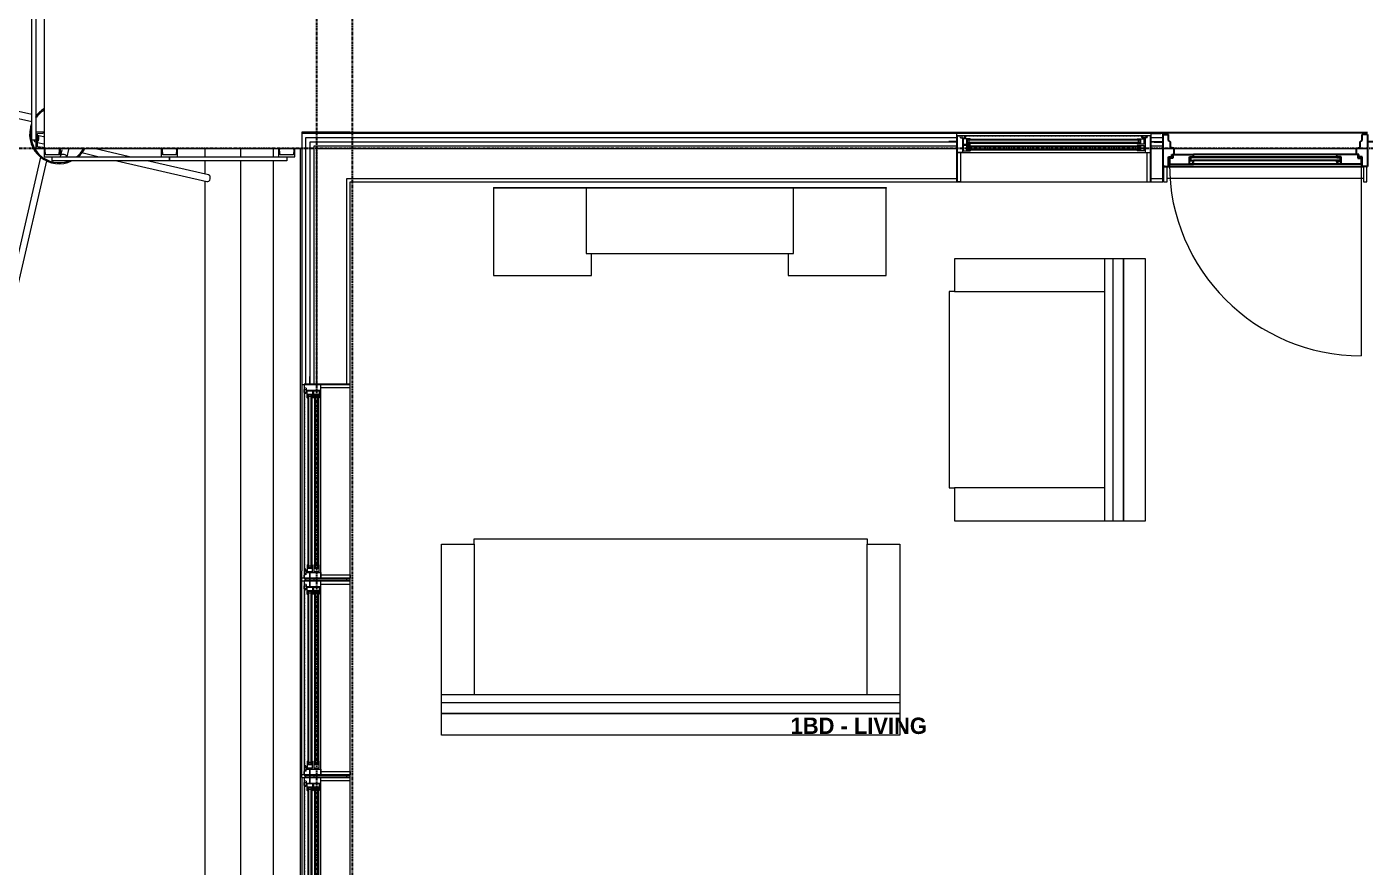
# Model space of a CAD drawing. Header units: inches. Extents: x -4093 to -1777, y 9773 to 12264.
# Drawn here: x -3882.5 to -3637.2, y 11955.5 to 12109.5 of the extents above; entities that cross this region are included whole.
import ezdxf

# ---------------------------------------------------------------- set-up
doc = ezdxf.new("R2010")
doc.units = ezdxf.units.IN
doc.header["$MEASUREMENT"] = 0
doc.linetypes.add('Dash', pattern=[0.25, 0.125, -0.125])
doc.linetypes.add('Grid Line 1_2_', pattern=[0.875, 0.5, -0.125, 0.125, -0.125])
for name, color, linetype, lineweight in [('0-1', 7, 'Continuous', 5), ('0-2', 7, 'Continuous', 9), ('A-AREA-IDEN', 2, 'Continuous', 9), ('A-DETL-GENF', 92, 'Continuous', 18), ('A-DETL-GENF-HDLN', 1, 'Dash', 9), ('A-DOOR-4', 31, 'Continuous', 9), ('A-DOOR-5', 31, 'Continuous', 30), ('A-DOOR-FRAM', 31, 'Continuous', 30), ('A-DOOR-FRAM-2', 31, 'Continuous', 9), ('A-DOOR-GLAZ', 31, 'Continuous', 9), ('A-FLOR-1', 7, 'Continuous', 9), ('A-FLOR-2', 192, 'Continuous', 9), ('A-GLAZ', 151, 'Continuous', 18), ('A-GLAZ-1', 151, 'Continuous', 9), ('A-GLAZ-2', 151, 'Continuous', 30), ('A-GLAZ-CURT', 52, 'Continuous', 9), ('A-GLAZ-CWMG', 51, 'Continuous', 9), ('A-WALL', 113, 'Continuous', 18), ('A-WALL-3', 113, 'Continuous', 9), ('I-FURN', 30, 'Continuous', 9), ('I-FURN-1', 7, 'Continuous', 9), ('S-FNDN-1', 7, 'Continuous', 9), ('S-FNDN-2', 32, 'Continuous', 9), ('S-GRID-1', 1, 'Grid Line 1_2_', 30)]:
    doc.layers.add(name, color=color, linetype=linetype, lineweight=lineweight)
doc.styles.add('Century Gothic_B', font='GOTHICB.TTF', dxfattribs={"height": 3})

# ---------------------------------------------------------------- blocks, each defined once
blk = doc.blocks.new('Entertainment_Center_14771 - Entertainment_Center_14771-3403083-BACKGROUND - 1ST FLOOR')
at = {"layer": 'I-FURN-1'}
for p, q in [((-18, 10), (-36, 10)), ((-36, 10), (-36, -6)), ((-34.85, 10.03), (-35.34, 10.03)), ((-35.34, 10.03), (-35.34, 10)), ((-34.85, 10), (-34.85, 10.03)), ((-18.66, 10.03), (-19.66, 10.03)), ((-19.66, 10.03), (-19.66, 10)), ((-18.66, 10), (-18.66, 10.03)), ((-18, 6), (-18, 10)), ((36, 10), (18, 10)), ((18, 10), (18, 6)), ((18.66, 10.03), (18.66, 10)), ((19.66, 10.03), (18.66, 10.03)), ((19.66, 10), (19.66, 10.03)), ((35.34, 10.03), (34.85, 10.03)), ((34.85, 10.03), (34.85, 10)), ((35.34, 10), (35.34, 10.03)), ((36, -6), (36, 10)), ((19, 6), (-19, 6)), ((-19, 6), (-19, -6)), ((19, -6), (19, 6)), ((-36, -6), (-19, -6)), ((-36, -6.13), (-36, -6)), ((-36, -6), (-19, -6)), ((-19, -6.13), (-36, -6.13)), ((-19, -6), (19, -6)), ((-19, -6.13), (-19, -6)), ((-19, -6), (19, -6)), ((19, -6.13), (-19, -6.13)), ((19, -6), (36, -6)), ((19, -6), (19, -6.13)), ((19, -6), (36, -6)), ((36, -6.13), (19, -6.13)), ((36, -6.13), (36, -6))]:
    blk.add_line(p, q, dxfattribs=at)
blk = doc.blocks.new('Couch-Both_Arms-Generic - 1-1372852-BACKGROUND - 1ST FLOOR')
at = {"layer": 'I-FURN'}
for p, q in [((-42, 17.5), (-36, 17.5)), ((-42, -10), (-42, 17.5)), ((-36, 18.5), (36, 18.5)), ((-36, 17.5), (-36, 18.5)), ((-36, 17.5), (-36, -10)), ((36, 18.5), (36, 17.5)), ((36, 17.5), (42, 17.5)), ((36, -10), (36, 17.5)), ((42, 17.5), (42, -10)), ((-42, -10), (42, -10)), ((-42, -13.5), (-42, -10)), ((-42, -11.5), (42, -11.5)), ((42, -10), (42, -13.5)), ((-42, -13.5), (42, -13.5)), ((42, -13.5), (-42, -13.5))]:
    blk.add_line(p, q, dxfattribs=at)
at = {"layer": 'I-FURN-1'}
for p, q in [((-42, -17.5), (-42, -13.5)), ((42, -13.5), (42, -17.5)), ((42, -17.5), (-42, -17.5))]:
    blk.add_line(p, q, dxfattribs=at)
blk = doc.blocks.new('Couch-Both_Arms-Generic - 2-1352635-BACKGROUND - 1ST FLOOR')
at = {"layer": 'I-FURN'}
for p, q in [((-24, 13.5), (24, 13.5)), ((24, 13.5), (-24, 13.5)), ((-24, 13.5), (-24, 10)), ((24, 10), (24, 13.5)), ((-24, 11.5), (24, 11.5)), ((-24, 10), (-24, -17.5)), ((-24, 10), (24, 10)), ((-18, -17.5), (-18, 10)), ((18, 10), (18, -17.5)), ((24, -17.5), (24, 10)), ((-24, -17.5), (-18, -17.5)), ((-18, -17.5), (-18, -18.5)), ((-18, -18.5), (18, -18.5)), ((18, -18.5), (18, -17.5)), ((18, -17.5), (24, -17.5))]:
    blk.add_line(p, q, dxfattribs=at)
at = {"layer": 'I-FURN-1'}
for p, q in [((24, 17.5), (-24, 17.5)), ((-24, 17.5), (-24, 13.5)), ((24, 13.5), (24, 17.5))]:
    blk.add_line(p, q, dxfattribs=at)
blk = doc.blocks.new('CTR - 1st Phase - Unit Layouts_rvt-1-BACKGROUND - 1ST FLOOR')
at = {"layer": 'A-FLOR-1'}
for p, q in [((-3674.15, 12081.69), (-3674.27, 12081.69)), ((-3637.52, 12081.69), (-3673.52, 12081.69))]:
    blk.add_line(p, q, dxfattribs=at)
at = {"layer": '0-2'}
for name, p, rotation in [('Entertainment_Center_14771 - Entertainment_Center_14771-3403083-BACKGROUND - 1ST FLOOR', (-3760.97, 12073.94), 180), ('Couch-Both_Arms-Generic - 2-1352635-BACKGROUND - 1ST FLOOR', (-3694.98, 12042.99), 269.9999999999638)]:
    blk.add_blockref(name, p, dxfattribs=dict(at, rotation=rotation))
blk.add_blockref('Couch-Both_Arms-Generic - 1-1372852-BACKGROUND - 1ST FLOOR', (-3764.48, 11997.16), dxfattribs=at)
blk = doc.blocks.new('316600 - Special Foundations - Diamond Pier - Generic - 316600 - Special Foundations - Diamond Pier - Generic-562664-BACKGROUND - 1ST FLOOR')
at = {"layer": 'S-FNDN-1'}
for p, q in [((-27.36, 7.46), (-5.02, 2.3)), ((-5.02, 3.58), (-27.08, 8.68)), ((-4.15, 3.38), (-4.27, 3.41)), ((-4.32, -1.42), (-4.27, -1.43)), ((-2.86, -0.48), (-3.95, -0.22)), ((-3.95, -1.51), (-2.8, -1.77)), ((-3.39, -4.19), (-8.68, -27.08)), ((-7.46, -27.36), (-2.26, -4.87)), ((0.47, -2.87), (0.23, -3.93)), ((1.47, -4.12), (1.77, -2.8)), ((4.15, -3.38), (7.35, -4.12)), ((12.9, -4.12), (6.41, -2.62)), ((10.59, -4.87), (27.08, -8.68)), ((27.36, -7.46), (16.14, -4.87))]:
    blk.add_line(p, q, dxfattribs=at)
for radius, start, end in [(5.41, 121.0498, 142.8996), (5.21, 122.4286, 145.7172), (5.41, 166.9807, 295.0926), (5.41, 159.65, 166.9807), (5.21, 166.9807, 289.2843), (5.21, 165.2342, 166.9807), (5.21, 307.0125, 329.7497), (5.41, 309.8268, 331.0098)]:
    blk.add_arc((0, 0), radius, start, end, dxfattribs=at)
for centre, major_axis, start_param, end_param in [((-27.22, 8.07), (0.141, 0.609), 1.570796, 3.141593), ((-27.22, 8.07), (0.141, 0.609), 0, 1.570796), ((-4.18, -0.81), (0.141, 0.609), 2.268792, 3.242164), ((-4.18, -0.81), (0.141, 0.609), 4.712389, 6.095596), ((-4.18, -0.81), (0.141, 0.609), 3.926991, 4.712389), ((0.81, -4.18), (-0.609, 0.141), 4.712389, 6.144531), ((0.81, -4.18), (-0.609, 0.141), 3.556477, 4.712389), ((27.22, -8.07), (0.141, 0.609), 3.141593, 4.712389), ((27.22, -8.07), (0.141, 0.609), 4.712389, 6.283185), ((-8.07, -27.22), (-0.609, 0.141), 0, 1.570796), ((-8.07, -27.22), (-0.609, 0.141), 1.570796, 3.141593)]:
    blk.add_ellipse(centre, major_axis=major_axis, ratio=0.764544, start_param=start_param, end_param=end_param, dxfattribs=at)
blk = doc.blocks.new('CTR - 1st Phase - Structure_rvt-1-BACKGROUND - 1ST FLOOR')
at = {"layer": 'S-GRID-1'}
for p, q in [((-3829.32, 9772.61), (-3829.32, 12247.5)), ((-3822.82, 9772.61), (-3822.82, 12247.5)), ((-1777.25, 12087.19), (-4076.95, 12087.19))]:
    blk.add_line(p, q, dxfattribs=at)
at = {"layer": '0-2'}
blk.add_blockref('316600 - Special Foundations - Diamond Pier - Generic - 316600 - Special Foundations - Diamond Pier - Generic-562664-BACKGROUND - 1ST FLOOR', (-3876.55, 12089.81), dxfattribs=at)
blk = doc.blocks.new('Window-Double_Hung-Marvin-Essential - 3-WIDE _TEMP ALL LOW_ ESDH3066-3454278-BACKGROUND - 1ST FLOOR')
at = {"layer": 'A-DETL-GENF'}
for p, q in [((-19.25, 2.98), (-19.25, 2.94)), ((-17.75, 2.98), (-19.25, 2.98)), ((-19.25, 2.94), (-17.9, 2.94)), ((-17.9, 2.94), (-17.9, 2.83)), ((-17.9, 2.83), (-17.75, 2.83)), ((-17.75, 4.03), (-17.16, 4.03)), ((-17.75, 4.03), (-17.75, 0.94)), ((-17.08, 3.62), (-17.16, 4.03)), ((-17.08, 3.62), (-16.19, 3.62)), ((-16.85, 4), (-16.85, 3.62)), ((-16.3, 4), (-16.85, 4)), ((-16.38, 3.52), (-16.72, 3.52)), ((-16.72, 3.52), (-16.72, 0.94)), ((-15.34, 3.44), (-16.56, 3.44)), ((-16.56, 2.5), (-16.56, 3.44)), ((-16.56, 2.5), (-15.34, 2.5)), ((-16.38, 3.62), (-16.38, 3.52)), ((-16.3, 3.76), (-16.3, 4)), ((-16.18, 3.76), (-16.3, 3.76)), ((-16.19, 3.72), (-16.1, 3.72)), ((-16.19, 3.62), (-16.19, 3.72)), ((-16.18, 3.97), (-16.1, 3.97)), ((-16.18, 3.97), (-16.18, 3.76)), ((-16.1, 3.72), (-16.1, 3.97)), ((-15.94, 2.62), (-15.94, 3.34)), ((-15.94, 3.34), (-15.28, 3.34)), ((-15.28, 2.62), (-15.94, 2.62)), ((15.84, 3.32), (-15.84, 3.32)), ((-15.84, 2.63), (-15.84, 3.32)), ((15.84, 3.2), (-15.84, 3.2)), ((15.84, 2.76), (-15.84, 2.76)), ((15.84, 2.63), (-15.84, 2.63)), ((-15.54, 2.76), (-15.54, 3.2)), ((-15.34, 3.44), (-15.28, 3.38)), ((-15.34, 2.5), (-15.28, 2.56)), ((-15.28, 3.34), (-15.28, 3.38)), ((-15.28, 2.56), (-15.28, 2.62)), ((15.34, 3.44), (15.28, 3.38)), ((15.28, 3.34), (15.28, 3.38)), ((15.94, 3.34), (15.28, 3.34)), ((15.28, 2.56), (15.28, 2.62)), ((15.28, 2.62), (15.94, 2.62)), ((15.34, 2.5), (15.28, 2.56)), ((15.34, 3.44), (16.56, 3.44)), ((16.56, 2.5), (15.34, 2.5)), ((15.54, 2.76), (15.54, 3.2)), ((15.84, 2.63), (15.84, 3.32)), ((15.94, 2.62), (15.94, 3.34)), ((16.18, 3.97), (16.1, 3.97)), ((16.1, 3.72), (16.1, 3.97)), ((16.19, 3.72), (16.1, 3.72)), ((16.18, 3.97), (16.18, 3.76)), ((16.18, 3.76), (16.3, 3.76)), ((16.19, 3.62), (16.19, 3.72)), ((17.08, 3.62), (16.19, 3.62)), ((16.3, 3.76), (16.3, 4)), ((16.3, 4), (16.85, 4)), ((16.38, 3.62), (16.38, 3.52)), ((16.38, 3.52), (16.72, 3.52)), ((16.56, 2.5), (16.56, 3.44)), ((16.72, 3.52), (16.72, 0.94)), ((16.85, 4), (16.85, 3.62)), ((17.08, 3.62), (17.16, 4.03)), ((17.75, 4.03), (17.16, 4.03)), ((17.75, 4.03), (17.75, 0.94)), ((17.75, 2.98), (19.25, 2.98)), ((17.9, 2.83), (17.75, 2.83)), ((17.9, 2.94), (17.9, 2.83)), ((19.25, 2.94), (17.9, 2.94)), ((19.25, 2.98), (19.25, 2.94)), ((-16.72, 0.94), (-17.75, 0.94)), ((-15.34, 2.22), (-16.56, 2.22)), ((-16.56, 1.28), (-16.56, 2.22)), ((-16.56, 1.28), (-15.34, 1.28)), ((-15.94, 1.4), (-15.94, 2.12)), ((-15.94, 2.12), (-15.28, 2.12)), ((-15.28, 1.4), (-15.94, 1.4)), ((15.84, 2.1), (-15.84, 2.1)), ((-15.84, 1.41), (-15.84, 2.1)), ((15.84, 1.98), (-15.84, 1.98)), ((15.84, 1.54), (-15.84, 1.54)), ((15.84, 1.41), (-15.84, 1.41)), ((-15.54, 1.54), (-15.54, 1.98)), ((-15.34, 2.22), (-15.28, 2.16)), ((-15.34, 1.28), (-15.28, 1.34)), ((-15.28, 2.12), (-15.28, 2.16)), ((-15.28, 1.34), (-15.28, 1.4)), ((15.34, 2.22), (15.28, 2.16)), ((15.28, 2.12), (15.28, 2.16)), ((15.94, 2.12), (15.28, 2.12)), ((15.28, 1.34), (15.28, 1.4)), ((15.28, 1.4), (15.94, 1.4)), ((15.34, 1.28), (15.28, 1.34)), ((15.34, 2.22), (16.56, 2.22)), ((16.56, 1.28), (15.34, 1.28)), ((15.54, 1.54), (15.54, 1.98)), ((15.84, 1.41), (15.84, 2.1)), ((15.94, 1.4), (15.94, 2.12)), ((16.56, 1.28), (16.56, 2.22)), ((16.72, 0.94), (17.75, 0.94))]:
    blk.add_line(p, q, dxfattribs=at)
at = {"layer": 'A-DETL-GENF-HDLN'}
blk.add_line((16.1, 3.97), (-16.5, 3.97), dxfattribs=at)
at = {"layer": 'A-GLAZ'}
for p, q in [((-17.13, 0.91), (-17.13, -4.44)), ((17.12, -4.44), (17.12, 0.91)), ((-17.13, -4.44), (-17.75, -4.44)), ((17.12, -4.44), (17.75, -4.44))]:
    blk.add_line(p, q, dxfattribs=at)
at = {"layer": 'A-GLAZ-1'}
for p, q in [((17.75, 4.03), (-17.75, 4.03)), ((19.62, 4.5), (17.75, 4.5)), ((17.75, 4.5), (17.75, 4.44)), ((17.75, 4.44), (19.62, 4.44)), ((19.62, 4.44), (19.62, 4.5)), ((-17.75, 0.94), (17.75, 0.94)), ((-17.75, -4.44), (17.75, -4.44))]:
    blk.add_line(p, q, dxfattribs=at)
at = {"layer": 'A-GLAZ-2'}
for p, q in [((-17.75, 4.03), (-17.75, 0.94)), ((17.75, 0.94), (17.75, 4.03)), ((-17.75, 0.91), (-17.75, -4.44)), ((17.75, -4.44), (17.75, 0.91))]:
    blk.add_line(p, q, dxfattribs=at)
blk = doc.blocks.new('Window-Double_Hung-Marvin-Essential - 3-WIDE _TEMP ALL LOW_ ESDH3066-3454279-BACKGROUND - 1ST FLOOR')
at = {"layer": 'A-DETL-GENF'}
for p, q in [((-19.25, 2.98), (-19.25, 2.94)), ((-17.75, 2.98), (-19.25, 2.98)), ((-19.25, 2.94), (-17.9, 2.94)), ((-17.9, 2.94), (-17.9, 2.83)), ((-17.9, 2.83), (-17.75, 2.83)), ((-17.75, 4.03), (-17.16, 4.03)), ((-17.75, 4.03), (-17.75, 0.94)), ((-17.08, 3.62), (-17.16, 4.03)), ((-17.08, 3.62), (-16.19, 3.62)), ((-16.85, 4), (-16.85, 3.62)), ((-16.3, 4), (-16.85, 4)), ((-16.38, 3.52), (-16.72, 3.52)), ((-16.72, 3.52), (-16.72, 0.94)), ((-15.34, 3.44), (-16.56, 3.44)), ((-16.56, 2.5), (-16.56, 3.44)), ((-16.56, 2.5), (-15.34, 2.5)), ((-16.38, 3.62), (-16.38, 3.52)), ((-16.3, 3.76), (-16.3, 4)), ((-16.18, 3.76), (-16.3, 3.76)), ((-16.19, 3.72), (-16.1, 3.72)), ((-16.19, 3.62), (-16.19, 3.72)), ((-16.18, 3.97), (-16.1, 3.97)), ((-16.18, 3.97), (-16.18, 3.76)), ((-16.1, 3.72), (-16.1, 3.97)), ((-15.94, 2.62), (-15.94, 3.34)), ((-15.94, 3.34), (-15.28, 3.34)), ((-15.28, 2.62), (-15.94, 2.62)), ((15.84, 3.32), (-15.84, 3.32)), ((-15.84, 2.63), (-15.84, 3.32)), ((15.84, 3.2), (-15.84, 3.2)), ((15.84, 2.76), (-15.84, 2.76)), ((15.84, 2.63), (-15.84, 2.63)), ((-15.54, 2.76), (-15.54, 3.2)), ((-15.34, 3.44), (-15.28, 3.38)), ((-15.34, 2.5), (-15.28, 2.56)), ((-15.28, 3.34), (-15.28, 3.38)), ((-15.28, 2.56), (-15.28, 2.62)), ((15.34, 3.44), (15.28, 3.38)), ((15.28, 3.34), (15.28, 3.38)), ((15.94, 3.34), (15.28, 3.34)), ((15.28, 2.56), (15.28, 2.62)), ((15.28, 2.62), (15.94, 2.62)), ((15.34, 2.5), (15.28, 2.56)), ((15.34, 3.44), (16.56, 3.44)), ((16.56, 2.5), (15.34, 2.5)), ((15.54, 2.76), (15.54, 3.2)), ((15.84, 2.63), (15.84, 3.32)), ((15.94, 2.62), (15.94, 3.34)), ((16.18, 3.97), (16.1, 3.97)), ((16.1, 3.72), (16.1, 3.97)), ((16.19, 3.72), (16.1, 3.72)), ((16.18, 3.97), (16.18, 3.76)), ((16.18, 3.76), (16.3, 3.76)), ((16.19, 3.62), (16.19, 3.72)), ((17.08, 3.62), (16.19, 3.62)), ((16.3, 3.76), (16.3, 4)), ((16.3, 4), (16.85, 4)), ((16.38, 3.62), (16.38, 3.52)), ((16.38, 3.52), (16.72, 3.52)), ((16.56, 2.5), (16.56, 3.44)), ((16.72, 3.52), (16.72, 0.94)), ((16.85, 4), (16.85, 3.62)), ((17.08, 3.62), (17.16, 4.03)), ((17.75, 4.03), (17.16, 4.03)), ((17.75, 4.03), (17.75, 0.94)), ((17.75, 2.98), (19.25, 2.98)), ((17.9, 2.83), (17.75, 2.83)), ((17.9, 2.94), (17.9, 2.83)), ((19.25, 2.94), (17.9, 2.94)), ((19.25, 2.98), (19.25, 2.94)), ((-16.72, 0.94), (-17.75, 0.94)), ((-15.34, 2.22), (-16.56, 2.22)), ((-16.56, 1.28), (-16.56, 2.22)), ((-16.56, 1.28), (-15.34, 1.28)), ((-15.94, 1.4), (-15.94, 2.12)), ((-15.94, 2.12), (-15.28, 2.12)), ((-15.28, 1.4), (-15.94, 1.4)), ((15.84, 2.1), (-15.84, 2.1)), ((-15.84, 1.41), (-15.84, 2.1)), ((15.84, 1.98), (-15.84, 1.98)), ((15.84, 1.54), (-15.84, 1.54)), ((15.84, 1.41), (-15.84, 1.41)), ((-15.54, 1.54), (-15.54, 1.98)), ((-15.34, 2.22), (-15.28, 2.16)), ((-15.34, 1.28), (-15.28, 1.34)), ((-15.28, 2.12), (-15.28, 2.16)), ((-15.28, 1.34), (-15.28, 1.4)), ((15.34, 2.22), (15.28, 2.16)), ((15.28, 2.12), (15.28, 2.16)), ((15.94, 2.12), (15.28, 2.12)), ((15.28, 1.34), (15.28, 1.4)), ((15.28, 1.4), (15.94, 1.4)), ((15.34, 1.28), (15.28, 1.34)), ((15.34, 2.22), (16.56, 2.22)), ((16.56, 1.28), (15.34, 1.28)), ((15.54, 1.54), (15.54, 1.98)), ((15.84, 1.41), (15.84, 2.1)), ((15.94, 1.4), (15.94, 2.12)), ((16.56, 1.28), (16.56, 2.22)), ((16.72, 0.94), (17.75, 0.94))]:
    blk.add_line(p, q, dxfattribs=at)
at = {"layer": 'A-DETL-GENF-HDLN'}
blk.add_line((16.1, 3.97), (-16.5, 3.97), dxfattribs=at)
at = {"layer": 'A-GLAZ'}
for p, q in [((-17.13, 0.91), (-17.13, -4.44)), ((17.12, -4.44), (17.12, 0.91)), ((-17.13, -4.44), (-17.75, -4.44)), ((17.12, -4.44), (17.75, -4.44))]:
    blk.add_line(p, q, dxfattribs=at)
at = {"layer": 'A-GLAZ-1'}
for p, q in [((17.75, 4.03), (-17.75, 4.03)), ((-17.75, 0.94), (17.75, 0.94)), ((-17.75, -4.44), (17.75, -4.44))]:
    blk.add_line(p, q, dxfattribs=at)
at = {"layer": 'A-GLAZ-2'}
for p, q in [((-17.75, 4.03), (-17.75, 0.94)), ((17.75, 0.94), (17.75, 4.03)), ((-17.75, 0.91), (-17.75, -4.44)), ((17.75, -4.44), (17.75, 0.91))]:
    blk.add_line(p, q, dxfattribs=at)
blk = doc.blocks.new('Bayer Built Door - VISTAGRANDE FLUSH _LH_ - 37-1_2__ x 81-3_4__ - 1ST FLOOR-V93-BACKGROUND - 1ST FLOOR')
at = {"layer": 'A-DOOR-4'}
blk.add_line((17.56, -1.16), (17.56, -36.28), dxfattribs=at)
blk.add_arc((17.56, -1.16), 35.13, 180, 270, dxfattribs=at)
at = {"layer": 'A-DOOR-5'}
for p, q in [((-16.95, 0.56), (-16.95, -0.08)), ((-16.95, 0.56), (-13.13, 0.56)), ((-13.87, 0.16), (-13.13, 0.16)), ((-13.87, -1.16), (-13.87, 0.16)), ((-13.13, 0.25), (-13.16, 0.56)), ((13.12, 0.56), (-13.13, 0.56)), ((-13.13, 0.16), (-13.13, 0.25)), ((13.12, 0.25), (13.16, 0.56)), ((13.12, 0.16), (13.12, 0.25)), ((13.87, 0.16), (13.12, 0.16)), ((16.95, 0.56), (13.12, 0.56)), ((13.87, -1.16), (13.87, 0.16)), ((16.95, 0.56), (16.95, -0.08)), ((-16.95, -0.08), (-17.56, -0.09)), ((-17.56, -0.09), (-17.56, -1.16)), ((-17.56, -1.16), (-13.13, -1.16)), ((-13.13, -0.59), (-13.87, -0.59)), ((-13.87, -1.09), (-13.36, -1.09)), ((-13.87, -1.16), (-13.87, -1.09)), ((-13.36, -1.09), (-13.16, -0.84)), ((-13.16, -0.84), (-13.13, -0.66)), ((13.12, -1.16), (-13.13, -1.16)), ((-13.13, -0.66), (-13.13, -0.59)), ((13.12, -0.59), (13.87, -0.59)), ((13.12, -0.66), (13.12, -0.59)), ((13.16, -0.84), (13.12, -0.66)), ((17.56, -1.16), (13.12, -1.16)), ((13.36, -1.09), (13.16, -0.84)), ((13.87, -1.09), (13.36, -1.09)), ((13.87, -1.16), (13.87, -1.09)), ((16.95, -0.08), (17.56, -0.09)), ((17.56, -0.09), (17.56, -1.16))]:
    blk.add_line(p, q, dxfattribs=at)
at = {"layer": 'A-DOOR-FRAM'}
for p, q in [((-20.38, 2.94), (-18.75, 2.94)), ((18.75, 4.59), (-18.75, 4.59)), ((-18.75, 4.25), (-18.75, -1.63)), ((-18.75, 4.25), (-17.72, 4.25)), ((-17.72, 3.13), (-17.72, 4.25)), ((-17.38, 2.89), (-17.72, 3.13)), ((-17.38, 1.89), (-17.38, 2.89)), ((17.38, 2.89), (17.72, 3.13)), ((17.38, 1.89), (17.38, 2.89)), ((17.72, 3.13), (17.72, 4.25)), ((18.75, 4.25), (17.72, 4.25)), ((18.75, 4.25), (18.75, -1.63)), ((20.37, 2.94), (18.75, 2.94)), ((-17.72, 0.16), (-17.14, 0.16)), ((-17.72, -1.63), (-17.72, 0.16)), ((-16.69, 1.73), (-17.38, 1.89)), ((-17.14, 0.16), (-17.14, 0.59)), ((-17.14, 0.59), (-16.69, 0.59)), ((-16.69, 0.59), (-16.69, 1.73)), ((16.69, 1.73), (17.38, 1.89)), ((16.69, 0.59), (16.69, 1.73)), ((17.14, 0.59), (16.69, 0.59)), ((17.14, 0.16), (17.14, 0.59)), ((17.72, 0.16), (17.14, 0.16)), ((17.72, -1.63), (17.72, 0.16)), ((-18.75, -1.63), (-18.63, -1.63)), ((-18.37, -1.63), (-18.75, -1.63)), ((-18.75, -1.63), (-17.72, -1.63)), ((-18, -1.63), (18, -1.63)), ((18.75, -1.63), (17.72, -1.63)), ((18.62, -1.63), (18.75, -1.63))]:
    blk.add_line(p, q, dxfattribs=at)
at = {"layer": 'A-DOOR-FRAM-2'}
for p, q in [((-18, -1.63), (-18.63, -1.63)), ((-18.63, -1.63), (-18.63, -4.44)), ((-18, -4.44), (-18, -1.63)), ((18.62, -1.63), (18, -1.63)), ((18, -1.63), (18, -4.44)), ((18.62, -4.44), (18.62, -1.63)), ((-18.63, -4.44), (-18, -4.44)), ((18, -4.44), (18.62, -4.44))]:
    blk.add_line(p, q, dxfattribs=at)
at = {"layer": 'A-DOOR-GLAZ'}
for p, q in [((13.12, 0.16), (-13.13, 0.16)), ((-13.13, 0), (-13.87, 0)), ((-13.87, -0.44), (-13.13, -0.44)), ((-13.66, 0), (-13.66, -0.44)), ((13.12, 0), (-13.13, 0)), ((13.12, -0.44), (-13.13, -0.44)), ((13.12, -0.59), (-13.13, -0.59)), ((13.12, 0), (13.87, 0)), ((13.87, -0.44), (13.12, -0.44)), ((13.66, 0), (13.66, -0.44))]:
    blk.add_line(p, q, dxfattribs=at)
blk = doc.blocks.new('Window-Double_Hung-Marvin-Essential - 1-WIDE _TEMP ALL_ ESDH3066-3454274-BACKGROUND - 1ST FLOOR')
at = {"layer": 'A-DETL-GENF'}
for p, q in [((-19.25, 2.98), (-19.25, 2.94)), ((-17.75, 2.98), (-19.25, 2.98)), ((-19.25, 2.94), (-17.9, 2.94)), ((-17.9, 2.94), (-17.9, 2.83)), ((-17.9, 2.83), (-17.75, 2.83)), ((-17.75, 4.03), (-17.16, 4.03)), ((-17.75, 4.03), (-17.75, 0.94)), ((-17.08, 3.62), (-17.16, 4.03)), ((-17.08, 3.62), (-16.19, 3.62)), ((-16.85, 4), (-16.85, 3.62)), ((-16.3, 4), (-16.85, 4)), ((-16.38, 3.52), (-16.72, 3.52)), ((-16.72, 3.52), (-16.72, 0.94)), ((-15.34, 3.44), (-16.56, 3.44)), ((-16.56, 2.5), (-16.56, 3.44)), ((-16.56, 2.5), (-15.34, 2.5)), ((-16.38, 3.62), (-16.38, 3.52)), ((-16.3, 3.76), (-16.3, 4)), ((-16.18, 3.76), (-16.3, 3.76)), ((-16.19, 3.72), (-16.1, 3.72)), ((-16.19, 3.62), (-16.19, 3.72)), ((-16.18, 3.97), (-16.1, 3.97)), ((-16.18, 3.97), (-16.18, 3.76)), ((-16.1, 3.72), (-16.1, 3.97)), ((-15.94, 2.62), (-15.94, 3.34)), ((-15.94, 3.34), (-15.28, 3.34)), ((-15.28, 2.62), (-15.94, 2.62)), ((15.84, 3.32), (-15.84, 3.32)), ((-15.84, 2.63), (-15.84, 3.32)), ((15.84, 3.2), (-15.84, 3.2)), ((15.84, 2.76), (-15.84, 2.76)), ((15.84, 2.63), (-15.84, 2.63)), ((-15.54, 2.76), (-15.54, 3.2)), ((-15.34, 3.44), (-15.28, 3.38)), ((-15.34, 2.5), (-15.28, 2.56)), ((-15.28, 3.34), (-15.28, 3.38)), ((-15.28, 2.56), (-15.28, 2.62)), ((15.34, 3.44), (15.28, 3.38)), ((15.28, 3.34), (15.28, 3.38)), ((15.94, 3.34), (15.28, 3.34)), ((15.28, 2.56), (15.28, 2.62)), ((15.28, 2.62), (15.94, 2.62)), ((15.34, 2.5), (15.28, 2.56)), ((15.34, 3.44), (16.56, 3.44)), ((16.56, 2.5), (15.34, 2.5)), ((15.54, 2.76), (15.54, 3.2)), ((15.84, 2.63), (15.84, 3.32)), ((15.94, 2.62), (15.94, 3.34)), ((16.18, 3.97), (16.1, 3.97)), ((16.1, 3.72), (16.1, 3.97)), ((16.19, 3.72), (16.1, 3.72)), ((16.18, 3.97), (16.18, 3.76)), ((16.18, 3.76), (16.3, 3.76)), ((16.19, 3.62), (16.19, 3.72)), ((17.08, 3.62), (16.19, 3.62)), ((16.3, 3.76), (16.3, 4)), ((16.3, 4), (16.85, 4)), ((16.38, 3.62), (16.38, 3.52)), ((16.38, 3.52), (16.72, 3.52)), ((16.56, 2.5), (16.56, 3.44)), ((16.72, 3.52), (16.72, 0.94)), ((16.85, 4), (16.85, 3.62)), ((17.08, 3.62), (17.16, 4.03)), ((17.75, 4.03), (17.16, 4.03)), ((17.75, 4.03), (17.75, 0.94)), ((17.75, 2.98), (19.25, 2.98)), ((17.9, 2.83), (17.75, 2.83)), ((17.9, 2.94), (17.9, 2.83)), ((19.25, 2.94), (17.9, 2.94)), ((19.25, 2.98), (19.25, 2.94)), ((-16.72, 0.94), (-17.75, 0.94)), ((-15.34, 2.22), (-16.56, 2.22)), ((-16.56, 1.28), (-16.56, 2.22)), ((-16.56, 1.28), (-15.34, 1.28)), ((-15.94, 1.4), (-15.94, 2.12)), ((-15.94, 2.12), (-15.28, 2.12)), ((-15.28, 1.4), (-15.94, 1.4)), ((15.84, 2.1), (-15.84, 2.1)), ((-15.84, 1.41), (-15.84, 2.1)), ((15.84, 1.98), (-15.84, 1.98)), ((15.84, 1.54), (-15.84, 1.54)), ((15.84, 1.41), (-15.84, 1.41)), ((-15.54, 1.54), (-15.54, 1.98)), ((-15.34, 2.22), (-15.28, 2.16)), ((-15.34, 1.28), (-15.28, 1.34)), ((-15.28, 2.12), (-15.28, 2.16)), ((-15.28, 1.34), (-15.28, 1.4)), ((15.34, 2.22), (15.28, 2.16)), ((15.28, 2.12), (15.28, 2.16)), ((15.94, 2.12), (15.28, 2.12)), ((15.28, 1.34), (15.28, 1.4)), ((15.28, 1.4), (15.94, 1.4)), ((15.34, 1.28), (15.28, 1.34)), ((15.34, 2.22), (16.56, 2.22)), ((16.56, 1.28), (15.34, 1.28)), ((15.54, 1.54), (15.54, 1.98)), ((15.84, 1.41), (15.84, 2.1)), ((15.94, 1.4), (15.94, 2.12)), ((16.56, 1.28), (16.56, 2.22)), ((16.72, 0.94), (17.75, 0.94))]:
    blk.add_line(p, q, dxfattribs=at)
at = {"layer": 'A-DETL-GENF-HDLN'}
blk.add_line((16.1, 3.97), (-16.5, 3.97), dxfattribs=at)
at = {"layer": 'A-GLAZ'}
for p, q in [((-17.13, 0.91), (-17.13, -4.44)), ((17.12, -4.44), (17.12, 0.91)), ((-17.13, -4.44), (-17.75, -4.44)), ((17.12, -4.44), (17.75, -4.44))]:
    blk.add_line(p, q, dxfattribs=at)
at = {"layer": 'A-GLAZ-1'}
for p, q in [((17.75, 4.03), (-17.75, 4.03)), ((19.62, 4.5), (17.75, 4.5)), ((17.75, 4.5), (17.75, 4.44)), ((17.75, 4.44), (19.62, 4.44)), ((19.62, 4.44), (19.62, 4.5)), ((-17.75, 0.94), (17.75, 0.94)), ((-17.75, -4.44), (17.75, -4.44))]:
    blk.add_line(p, q, dxfattribs=at)
at = {"layer": 'A-GLAZ-2'}
for p, q in [((-17.75, 4.03), (-17.75, 0.94)), ((17.75, 0.94), (17.75, 4.03)), ((-17.75, 0.91), (-17.75, -4.44)), ((17.75, -4.44), (17.75, 0.91))]:
    blk.add_line(p, q, dxfattribs=at)
blk = doc.blocks.new('Basic Wall _ 3_ XPS - ___-2578961-BACKGROUND - 1ST FLOOR')
at = {"layer": 'S-FNDN-2'}
for p, q in [((-3849.82, 12085.69), (-3849.82, 12087.19)), ((-3843.24, 12085.69), (-3843.24, 12087.19)), ((-3837.27, 12085.69), (-3837.27, 12087.19)), ((-3849.82, 12082.49), (-3849.82, 12084.94)), ((-3843.24, 11831.19), (-3843.24, 12084.94)), ((-3837.27, 11831.19), (-3837.27, 12084.94)), ((-3849.82, 11831.19), (-3849.82, 12081.21))]:
    blk.add_line(p, q, dxfattribs=at)
blk = doc.blocks.new('Horizontal_Siding - Horizontal_Siding-2852725-BACKGROUND - 1ST FLOOR')
at = {"layer": 'A-GLAZ-CURT'}
for p, q in [((-15.75, -2.25), (-15.75, -1.5)), ((15.75, -2.25), (-15.75, -2.25)), ((-14.25, -1.5), (14.25, -1.5)), ((15.75, -1.5), (15.75, -2.25))]:
    blk.add_line(p, q, dxfattribs=at)
blk = doc.blocks.new('Rectangular Mullion - RAILING POST-2680128-BACKGROUND - 1ST FLOOR')
at = {"layer": 'A-GLAZ-CWMG'}
for p, q in [((-3, 1.5), (0, 1.5)), ((-3, 0), (-3, 1.5)), ((-2.72, 1.18), (-2.79, 0.21)), ((-0.28, 1.18), (-2.72, 1.18)), ((-0.21, 0.21), (-0.28, 1.18)), ((0, 1.5), (0, 0))]:
    blk.add_line(p, q, dxfattribs=at)
for centre, radius, start, end in [((-3, 0.21), 0.21, 270, 0.528), ((0, 0.21), 0.211, 179.472, 270)]:
    blk.add_arc(centre, radius, start, end, dxfattribs=at)
blk = doc.blocks.new('Horizontal_Siding - Horizontal_Siding-2854551-BACKGROUND - 1ST FLOOR')
at = {"layer": 'A-GLAZ-CURT'}
for p, q in [((-10.74375, -2.25), (-10.74375, -1.5)), ((10.74375, -2.25), (-10.74375, -2.25)), ((-9.24375, -1.5), (9.24375, -1.5)), ((10.74375, -1.5), (10.74375, -2.25))]:
    blk.add_line(p, q, dxfattribs=at)
blk = doc.blocks.new('Rectangular Mullion - RAILING POST-2806294-BACKGROUND - 1ST FLOOR')
at = {"layer": 'A-GLAZ-CWMG'}
for p, q in [((0, 1.5), (-3, 1.5)), ((-3, 1.5), (-3, 0)), ((-2.79, 0.21), (-2.72, 1.18)), ((-2.72, 1.18), (-0.28, 1.18)), ((-0.28, 1.18), (-0.21, 0.21)), ((0, 0), (0, 1.5))]:
    blk.add_line(p, q, dxfattribs=at)
for centre, start, end in [((-3, 0.21), 270, 0.528), ((0, 0.21), 179.472, 270)]:
    blk.add_arc(centre, 0.21, start, end, dxfattribs=at)
blk = doc.blocks.new('Rectangular Mullion - RAILING POST-2669756-BACKGROUND - 1ST FLOOR')
at = {"layer": 'A-GLAZ-CWMG'}
for p, q in [((-1.5, 1.5), (1.5, 1.5)), ((-1.5, 0), (-1.5, 1.5)), ((-1.22, 1.18), (-1.29, 0.21)), ((1.22, 1.18), (-1.22, 1.18)), ((1.29, 0.21), (1.22, 1.18)), ((1.5, 1.5), (1.5, 0))]:
    blk.add_line(p, q, dxfattribs=at)
for centre, radius, start, end in [((-1.5, 0.21), 0.21, 270, 0.528), ((1.5, 0.21), 0.211, 179.472, 270)]:
    blk.add_arc(centre, radius, start, end, dxfattribs=at)

msp = doc.modelspace()

# ---------------------------------------------------------------- linework, layer by layer
at = {"layer": 'A-FLOR-2'}
for p, q in [((-3879.32, 12219.19), (-3879.32, 12087.19)), ((-3879.32, 12087.19), (-3832.07, 12087.19)), ((-3674.27, 12087.19), (-3636.77, 12087.19))]:
    msp.add_line(p, q, dxfattribs=at)
at = {"layer": 'A-WALL'}
for p, q in [((-3831.32, 12043.94), (-3831.32, 12089.19)), ((-3831.32, 12089.19), (-3712.02, 12089.19)), ((-3830.57, 12043.94), (-3830.57, 12088.44)), ((-3830.57, 12088.44), (-3712.02, 12088.44)), ((-3829.82, 12043.94), (-3829.82, 12087.69)), ((-3829.82, 12087.69), (-3712.02, 12087.69)), ((-3829.32, 12043.94), (-3829.32, 12087.19)), ((-3829.32, 12087.19), (-3712.02, 12087.19)), ((-3676.52, 12089.19), (-3674.27, 12089.19)), ((-3676.52, 12088.44), (-3674.27, 12088.44)), ((-3676.52, 12087.69), (-3674.27, 12087.69)), ((-3676.52, 12087.19), (-3674.27, 12087.19)), ((-3823.82, 12043.94), (-3823.82, 12081.69)), ((-3823.82, 12081.69), (-3712.02, 12081.69)), ((-3676.52, 12081.69), (-3674.27, 12081.69)), ((-3831.32, 12007.94), (-3831.32, 12008.44)), ((-3830.57, 12007.94), (-3830.57, 12008.44)), ((-3829.82, 12007.94), (-3829.82, 12008.44)), ((-3829.32, 12007.94), (-3829.32, 12008.44)), ((-3823.82, 12007.94), (-3823.82, 12008.44)), ((-3831.32, 11971.94), (-3831.32, 11972.44)), ((-3830.57, 11971.94), (-3830.57, 11972.44)), ((-3829.82, 11971.94), (-3829.82, 11972.44)), ((-3829.32, 11971.94), (-3829.32, 11972.44)), ((-3823.82, 11971.94), (-3823.82, 11972.44))]:
    msp.add_line(p, q, dxfattribs=at)
at = {"layer": 'A-WALL-3'}
for p, q in [((-3832.07, 12090.19), (-3832.07, 12009.81)), ((-3823.2, 12090.19), (-3832.07, 12090.19)), ((-3676.52, 12089.94), (-3832.07, 12089.94)), ((-3823.2, 12090.19), (-3823.2, 12089.94)), ((-3712.02, 12089.53), (-3712.02, 12089.94)), ((-3676.52, 12089.94), (-3676.52, 12089.53)), ((-3674.27, 12089.94), (-3674.65, 12089.94)), ((-3674.27, 12081.06), (-3674.27, 12089.94)), ((-3712.02, 12086.41), (-3712.02, 12086.44)), ((-3676.52, 12086.44), (-3676.52, 12086.41)), ((-3823.2, 12043.94), (-3823.2, 12081.06)), ((-3823.2, 12081.06), (-3712.02, 12081.06)), ((-3676.52, 12081.06), (-3674.27, 12081.06)), ((-3832.07, 12043.94), (-3831.67, 12043.94)), ((-3828.57, 12043.94), (-3828.54, 12043.94)), ((-3831.67, 12008.44), (-3832.07, 12008.44)), ((-3828.54, 12008.44), (-3828.57, 12008.44)), ((-3823.2, 12007.94), (-3823.2, 12008.44)), ((-3832.07, 12007.94), (-3831.67, 12007.94)), ((-3832.07, 11973.81), (-3832.07, 12007.94)), ((-3828.57, 12007.94), (-3828.54, 12007.94)), ((-3831.67, 11972.44), (-3832.07, 11972.44)), ((-3832.07, 11971.94), (-3831.67, 11971.94)), ((-3832.07, 11971.94), (-3832.07, 11827.79)), ((-3828.54, 11972.44), (-3828.57, 11972.44)), ((-3828.57, 11971.94), (-3828.54, 11971.94)), ((-3823.2, 11971.94), (-3823.2, 11972.44))]:
    msp.add_line(p, q, dxfattribs=at)
at = {"layer": 'S-FNDN-2'}
for p, q in [((-3823.2, 12090.19), (-3674.27, 12090.19)), ((-3674.27, 12089.94), (-3674.27, 12090.19)), ((-3832.32, 11825.79), (-3832.32, 12087.19))]:
    msp.add_line(p, q, dxfattribs=at)

# ---------------------------------------------------------------- block references
at = {"layer": '0-1'}
for name in ['CTR - 1st Phase - Structure_rvt-1-BACKGROUND - 1ST FLOOR', 'CTR - 1st Phase - Unit Layouts_rvt-1-BACKGROUND - 1ST FLOOR']:
    msp.add_blockref(name, (0, 0), dxfattribs=at)
at = {"layer": 'A-DOOR-4'}
msp.add_blockref('Bayer Built Door - VISTAGRANDE FLUSH _LH_ - 37-1_2__ x 81-3_4__ - 1ST FLOOR-V93-BACKGROUND - 1ST FLOOR', (-3655.52, 12085.5), dxfattribs=at)
at = {"layer": 'A-GLAZ-1'}
msp.add_blockref('Window-Double_Hung-Marvin-Essential - 1-WIDE _TEMP ALL_ ESDH3066-3454274-BACKGROUND - 1ST FLOOR', (-3694.27, 12085.5), dxfattribs=at)
at = {"layer": 'A-GLAZ-1', "rotation": 89.99999999999885}
for name, p in [('Window-Double_Hung-Marvin-Essential - 3-WIDE _TEMP ALL LOW_ ESDH3066-3454279-BACKGROUND - 1ST FLOOR', (-3827.64, 12026.19)), ('Window-Double_Hung-Marvin-Essential - 3-WIDE _TEMP ALL LOW_ ESDH3066-3454278-BACKGROUND - 1ST FLOOR', (-3827.64, 11990.19)), ('Window-Double_Hung-Marvin-Essential - 3-WIDE _TEMP ALL LOW_ ESDH3066-3454278-BACKGROUND - 1ST FLOOR', (-3827.64, 11954.19))]:
    msp.add_blockref(name, p, dxfattribs=at)
at = {"layer": 'A-GLAZ-CURT', "rotation": 270}
msp.add_blockref('Horizontal_Siding - Horizontal_Siding-2852725-BACKGROUND - 1ST FLOOR', (-3879.32, 12104.44), dxfattribs=at)
at = {"layer": 'A-GLAZ-CURT'}
for p in [(-3867.08, 12087.19), (-3845.59, 12087.19)]:
    msp.add_blockref('Horizontal_Siding - Horizontal_Siding-2854551-BACKGROUND - 1ST FLOOR', p, dxfattribs=at)
at = {"layer": 'A-GLAZ-CWMG', "extrusion": (0, 0, -1)}
for name, p, rotation in [('Rectangular Mullion - RAILING POST-2680128-BACKGROUND - 1ST FLOOR', (3879.32, 12087.19), 270), ('Rectangular Mullion - RAILING POST-2669756-BACKGROUND - 1ST FLOOR', (3856.34, 12087.19), 180), ('Rectangular Mullion - RAILING POST-2680128-BACKGROUND - 1ST FLOOR', (3833.35, 12087.19), 180)]:
    msp.add_blockref(name, p, dxfattribs=dict(at, rotation=rotation))
at = {"layer": 'A-GLAZ-CWMG', "rotation": 180}
msp.add_blockref('Rectangular Mullion - RAILING POST-2806294-BACKGROUND - 1ST FLOOR', (-3879.32, 12087.19), dxfattribs=at)
at = {"layer": 'S-FNDN-2'}
msp.add_blockref('Basic Wall _ 3_ XPS - ___-2578961-BACKGROUND - 1ST FLOOR', (0, 0), dxfattribs=at)

# ---------------------------------------------------------------- texts
at = {"layer": 'A-AREA-IDEN', "insert": (-3742.5, 11982.91), "char_height": 3, "width": 31.411, "attachment_point": 1, "style": 'Century Gothic_B'}
msp.add_mtext('1BD - LIVING', dxfattribs=at)

doc.saveas('drawing.dxf')
